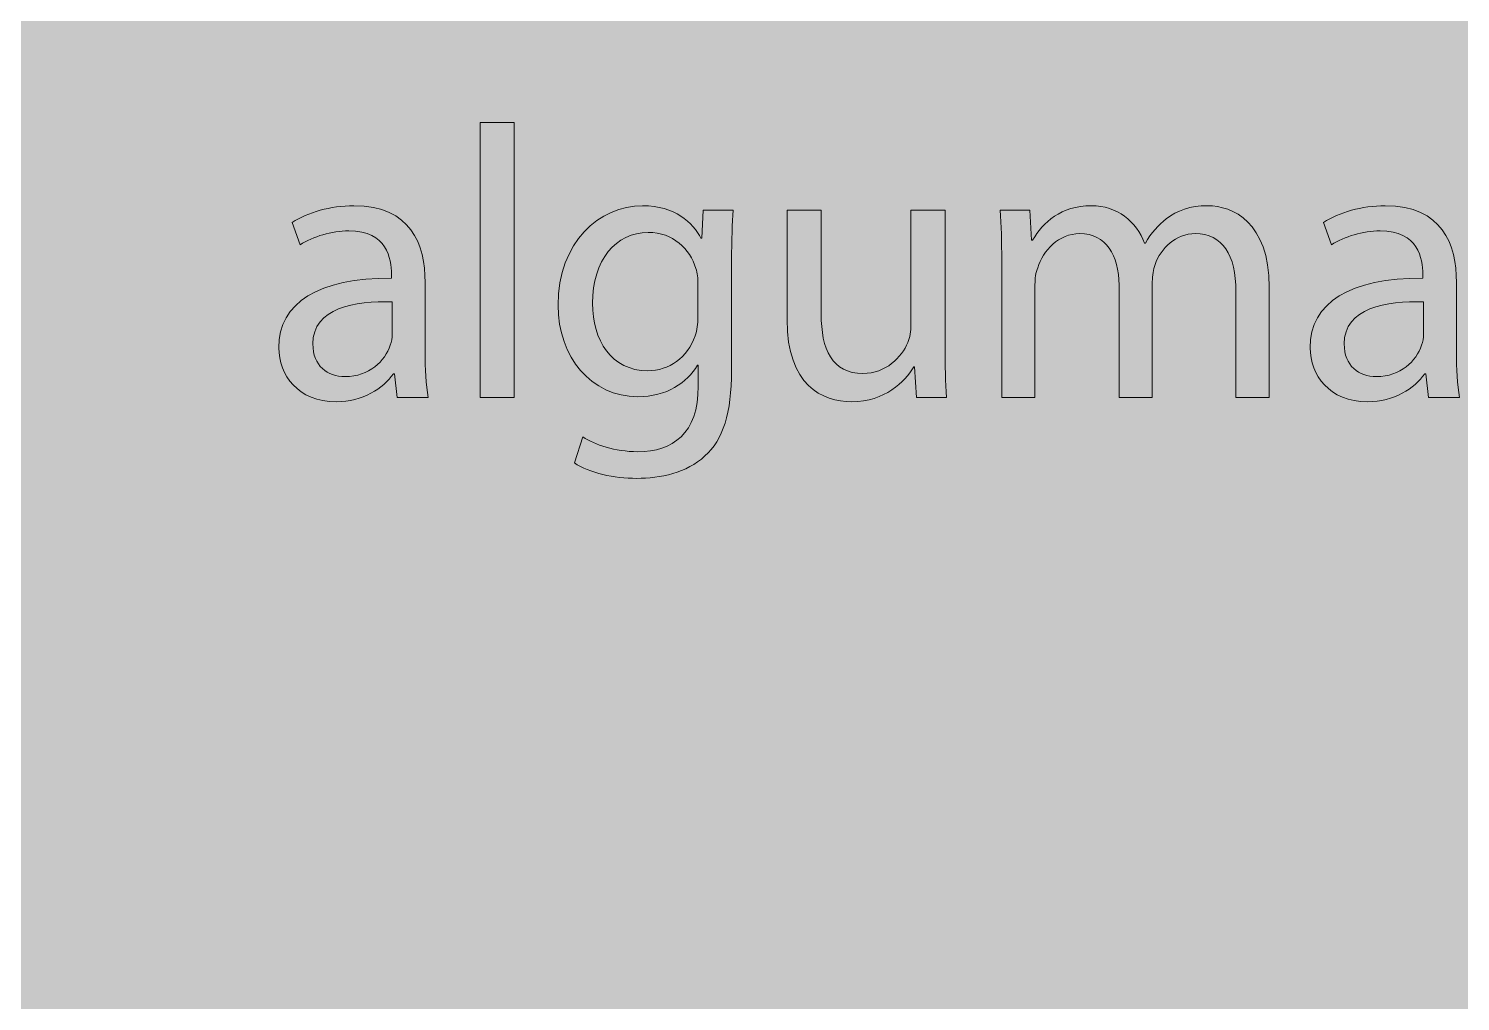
# Model space of a CAD drawing. Header units: inches. Extents: x -507 to 1392, y -754 to 68.
# Drawn here: x -175.44 to -131.1, y -201.35 to -171.22 of the extents above; entities that cross this region are included whole.
import ezdxf

# ---------------------------------------------------------------- set-up
doc = ezdxf.new("R2010")
doc.units = ezdxf.units.IN
doc.header["$MEASUREMENT"] = 0
doc.layers.add('Front', color=7, linetype='Continuous')
picture_1 = doc.add_image_def('image1.png', size_in_pixel=(3301, 2181))
picture_2 = doc.add_image_def('image10.png', size_in_pixel=(3013, 3012))

# ---------------------------------------------------------------- blocks, each defined once
blk = doc.blocks.new('block 3')
at = {"layer": 'Front', "true_color": 0x326699}
h = blk.add_hatch(color=165, dxfattribs=at)
h.dxf.hatch_style = 2
h.paths.add_polyline_path([(-211, -462.1), (-211, 61.249), (581, 61.249), (581, -462.1)])
at = {"layer": 'Front'}
image = blk.add_image(picture_1, insert=(-211, -462.191), size_in_units=(792.24, 523.44), dxfattribs=at)
blk = doc.blocks.new('block 48')
at = {"layer": 'Front', "true_color": 0x231f20}
h = blk.add_hatch(color=250, dxfattribs=at)
h.dxf.hatch_style = 2
h.paths.add_polyline_path([(-161.458, -174.13), (-160.402, -174.13), (-160.402, -182.646), (-161.458, -182.646)])
h = blk.add_hatch(color=250, dxfattribs=at)
h.dxf.hatch_style = 2
edge = h.paths.add_edge_path()
edge.add_spline(control_points=[(-164.027, -182.646), (-164.027, -182.646), (-164.111, -181.914), (-164.111, -181.914), (-164.111, -181.914), (-164.147, -181.914), (-164.147, -181.914), (-164.471, -182.37), (-165.095, -182.777), (-165.922, -182.777), (-167.098, -182.777), (-167.697, -181.95), (-167.697, -181.11), (-167.697, -179.707), (-166.45, -178.939), (-164.208, -178.952), (-164.208, -178.952), (-164.208, -178.832), (-164.208, -178.832), (-164.208, -178.352), (-164.339, -177.488), (-165.526, -177.488), (-166.066, -177.488), (-166.63, -177.656), (-167.038, -177.92), (-167.038, -177.92), (-167.278, -177.225), (-167.278, -177.225), (-166.798, -176.913), (-166.103, -176.709), (-165.371, -176.709), (-163.596, -176.709), (-163.164, -177.92), (-163.164, -179.083), (-163.164, -179.083), (-163.164, -181.254), (-163.164, -181.254), (-163.164, -181.758), (-163.14, -182.25), (-163.068, -182.646), (-163.068, -182.646), (-164.027, -182.646), (-164.027, -182.646)], knot_values=[0, 0, 0, 0, 1, 1, 1, 2, 2, 2, 3, 3, 3, 4, 4, 4, 5, 5, 5, 6, 6, 6, 7, 7, 7, 8, 8, 8, 9, 9, 9, 10, 10, 10, 11, 11, 11, 12, 12, 12, 13, 13, 13, 14, 14, 14, 14], degree=3, periodic=1)
edge = h.paths.add_edge_path()
edge.add_spline(control_points=[(-164.184, -179.683), (-165.335, -179.659), (-166.642, -179.863), (-166.642, -180.99), (-166.642, -181.674), (-166.186, -181.998), (-165.646, -181.998), (-164.891, -181.998), (-164.411, -181.518), (-164.243, -181.026), (-164.208, -180.918), (-164.184, -180.798), (-164.184, -180.69), (-164.184, -180.69), (-164.184, -179.683), (-164.184, -179.683)], knot_values=[0, 0, 0, 0, 1, 1, 1, 2, 2, 2, 3, 3, 3, 4, 4, 4, 5, 5, 5, 5], degree=3, periodic=1)
h = blk.add_hatch(color=250, dxfattribs=at)
h.dxf.hatch_style = 2
edge = h.paths.add_edge_path()
edge.add_spline(control_points=[(-153.625, -176.841), (-153.648, -177.26), (-153.673, -177.728), (-153.673, -178.436), (-153.673, -178.436), (-153.673, -181.806), (-153.673, -181.806), (-153.673, -183.137), (-153.937, -183.953), (-154.5, -184.457), (-155.064, -184.984), (-155.879, -185.152), (-156.611, -185.152), (-157.307, -185.152), (-158.074, -184.984), (-158.542, -184.672), (-158.542, -184.672), (-158.278, -183.869), (-158.278, -183.869), (-157.895, -184.109), (-157.295, -184.325), (-156.575, -184.325), (-155.496, -184.325), (-154.704, -183.761), (-154.704, -182.298), (-154.704, -182.298), (-154.704, -181.65), (-154.704, -181.65), (-154.704, -181.65), (-154.728, -181.65), (-154.728, -181.65), (-155.052, -182.19), (-155.676, -182.622), (-156.575, -182.622), (-158.014, -182.622), (-159.046, -181.398), (-159.046, -179.791), (-159.046, -177.824), (-157.762, -176.709), (-156.431, -176.709), (-155.424, -176.709), (-154.872, -177.236), (-154.62, -177.716), (-154.62, -177.716), (-154.596, -177.716), (-154.596, -177.716), (-154.596, -177.716), (-154.548, -176.841), (-154.548, -176.841), (-154.548, -176.841), (-153.625, -176.841), (-153.625, -176.841)], knot_values=[0, 0, 0, 0, 1, 1, 1, 2, 2, 2, 3, 3, 3, 4, 4, 4, 5, 5, 5, 6, 6, 6, 7, 7, 7, 8, 8, 8, 9, 9, 9, 10, 10, 10, 11, 11, 11, 12, 12, 12, 13, 13, 13, 14, 14, 14, 15, 15, 15, 16, 16, 16, 17, 17, 17, 17], degree=3, periodic=1)
edge = h.paths.add_edge_path()
edge.add_spline(control_points=[(-154.716, -179.131), (-154.716, -178.952), (-154.728, -178.795), (-154.776, -178.652), (-154.968, -178.04), (-155.484, -177.536), (-156.251, -177.536), (-157.259, -177.536), (-157.979, -178.388), (-157.979, -179.731), (-157.979, -180.871), (-157.403, -181.818), (-156.263, -181.818), (-155.616, -181.818), (-155.028, -181.41), (-154.8, -180.739), (-154.74, -180.559), (-154.716, -180.355), (-154.716, -180.175), (-154.716, -180.175), (-154.716, -179.131), (-154.716, -179.131)], knot_values=[0, 0, 0, 0, 1, 1, 1, 2, 2, 2, 3, 3, 3, 4, 4, 4, 5, 5, 5, 6, 6, 6, 7, 7, 7, 7], degree=3, periodic=1)
h = blk.add_hatch(color=250, dxfattribs=at)
h.dxf.hatch_style = 2
edge = h.paths.add_edge_path()
edge.add_spline(control_points=[(-147.061, -181.062), (-147.061, -181.662), (-147.049, -182.19), (-147.013, -182.646), (-147.013, -182.646), (-147.948, -182.646), (-147.948, -182.646), (-147.948, -182.646), (-148.008, -181.698), (-148.008, -181.698), (-148.008, -181.698), (-148.032, -181.698), (-148.032, -181.698), (-148.308, -182.166), (-148.919, -182.777), (-149.951, -182.777), (-150.862, -182.777), (-151.954, -182.274), (-151.954, -180.235), (-151.954, -180.235), (-151.954, -176.841), (-151.954, -176.841), (-151.954, -176.841), (-150.898, -176.841), (-150.898, -176.841), (-150.898, -176.841), (-150.898, -180.055), (-150.898, -180.055), (-150.898, -181.158), (-150.562, -181.902), (-149.603, -181.902), (-148.896, -181.902), (-148.404, -181.41), (-148.212, -180.942), (-148.152, -180.787), (-148.116, -180.595), (-148.116, -180.403), (-148.116, -180.403), (-148.116, -176.841), (-148.116, -176.841), (-148.116, -176.841), (-147.061, -176.841), (-147.061, -176.841), (-147.061, -176.841), (-147.061, -181.062), (-147.061, -181.062)], knot_values=[0, 0, 0, 0, 1, 1, 1, 2, 2, 2, 3, 3, 3, 4, 4, 4, 5, 5, 5, 6, 6, 6, 7, 7, 7, 8, 8, 8, 9, 9, 9, 10, 10, 10, 11, 11, 11, 12, 12, 12, 13, 13, 13, 14, 14, 14, 15, 15, 15, 15], degree=3, periodic=1)
h = blk.add_hatch(color=250, dxfattribs=at)
h.dxf.hatch_style = 2
edge = h.paths.add_edge_path()
edge.add_spline(control_points=[(-145.306, -178.412), (-145.306, -177.812), (-145.318, -177.32), (-145.354, -176.841), (-145.354, -176.841), (-144.431, -176.841), (-144.431, -176.841), (-144.431, -176.841), (-144.383, -177.776), (-144.383, -177.776), (-144.383, -177.776), (-144.347, -177.776), (-144.347, -177.776), (-144.023, -177.225), (-143.483, -176.709), (-142.523, -176.709), (-141.732, -176.709), (-141.132, -177.188), (-140.88, -177.872), (-140.88, -177.872), (-140.856, -177.872), (-140.856, -177.872), (-140.677, -177.548), (-140.449, -177.296), (-140.209, -177.117), (-139.861, -176.853), (-139.478, -176.709), (-138.926, -176.709), (-138.158, -176.709), (-137.019, -177.212), (-137.019, -179.228), (-137.019, -179.228), (-137.019, -182.646), (-137.019, -182.646), (-137.019, -182.646), (-138.05, -182.646), (-138.05, -182.646), (-138.05, -182.646), (-138.05, -179.359), (-138.05, -179.359), (-138.05, -178.244), (-138.458, -177.572), (-139.31, -177.572), (-139.909, -177.572), (-140.377, -178.016), (-140.557, -178.532), (-140.604, -178.676), (-140.641, -178.868), (-140.641, -179.06), (-140.641, -179.06), (-140.641, -182.646), (-140.641, -182.646), (-140.641, -182.646), (-141.672, -182.646), (-141.672, -182.646), (-141.672, -182.646), (-141.672, -179.167), (-141.672, -179.167), (-141.672, -178.244), (-142.08, -177.572), (-142.883, -177.572), (-143.543, -177.572), (-144.023, -178.1), (-144.191, -178.628), (-144.25, -178.784), (-144.275, -178.963), (-144.275, -179.144), (-144.275, -179.144), (-144.275, -182.646), (-144.275, -182.646), (-144.275, -182.646), (-145.306, -182.646), (-145.306, -182.646), (-145.306, -182.646), (-145.306, -178.412), (-145.306, -178.412)], knot_values=[0, 0, 0, 0, 1, 1, 1, 2, 2, 2, 3, 3, 3, 4, 4, 4, 5, 5, 5, 6, 6, 6, 7, 7, 7, 8, 8, 8, 9, 9, 9, 10, 10, 10, 11, 11, 11, 12, 12, 12, 13, 13, 13, 14, 14, 14, 15, 15, 15, 16, 16, 16, 17, 17, 17, 18, 18, 18, 19, 19, 19, 20, 20, 20, 21, 21, 21, 22, 22, 22, 23, 23, 23, 24, 24, 24, 25, 25, 25, 25], degree=3, periodic=1)
h = blk.add_hatch(color=250, dxfattribs=at)
h.dxf.hatch_style = 2
edge = h.paths.add_edge_path()
edge.add_spline(control_points=[(-132.083, -182.646), (-132.083, -182.646), (-132.167, -181.914), (-132.167, -181.914), (-132.167, -181.914), (-132.204, -181.914), (-132.204, -181.914), (-132.527, -182.37), (-133.151, -182.777), (-133.979, -182.777), (-135.154, -182.777), (-135.753, -181.95), (-135.753, -181.11), (-135.753, -179.707), (-134.506, -178.939), (-132.264, -178.952), (-132.264, -178.952), (-132.264, -178.832), (-132.264, -178.832), (-132.264, -178.352), (-132.396, -177.488), (-133.583, -177.488), (-134.123, -177.488), (-134.686, -177.656), (-135.094, -177.92), (-135.094, -177.92), (-135.334, -177.225), (-135.334, -177.225), (-134.854, -176.913), (-134.158, -176.709), (-133.427, -176.709), (-131.652, -176.709), (-131.22, -177.92), (-131.22, -179.083), (-131.22, -179.083), (-131.22, -181.254), (-131.22, -181.254), (-131.22, -181.758), (-131.196, -182.25), (-131.124, -182.646), (-131.124, -182.646), (-132.083, -182.646), (-132.083, -182.646)], knot_values=[0, 0, 0, 0, 1, 1, 1, 2, 2, 2, 3, 3, 3, 4, 4, 4, 5, 5, 5, 6, 6, 6, 7, 7, 7, 8, 8, 8, 9, 9, 9, 10, 10, 10, 11, 11, 11, 12, 12, 12, 13, 13, 13, 14, 14, 14, 14], degree=3, periodic=1)
edge = h.paths.add_edge_path()
edge.add_spline(control_points=[(-132.239, -179.683), (-133.391, -179.659), (-134.698, -179.863), (-134.698, -180.99), (-134.698, -181.674), (-134.242, -181.998), (-133.703, -181.998), (-132.947, -181.998), (-132.467, -181.518), (-132.299, -181.026), (-132.264, -180.918), (-132.239, -180.798), (-132.239, -180.69), (-132.239, -180.69), (-132.239, -179.683), (-132.239, -179.683)], knot_values=[0, 0, 0, 0, 1, 1, 1, 2, 2, 2, 3, 3, 3, 4, 4, 4, 5, 5, 5, 5], degree=3, periodic=1)
at = {"layer": 'Front', "lineweight": 0}
blk.add_lwpolyline([(-161.458, -174.13), (-160.402, -174.13), (-160.402, -182.646), (-161.458, -182.646), (-161.458, -174.13)], dxfattribs=at)
for points, knots in [([(-164.027, -182.646), (-164.027, -182.646), (-164.111, -181.914), (-164.111, -181.914), (-164.111, -181.914), (-164.147, -181.914), (-164.147, -181.914), (-164.471, -182.37), (-165.095, -182.777), (-165.922, -182.777), (-167.098, -182.777), (-167.697, -181.95), (-167.697, -181.11), (-167.697, -179.707), (-166.45, -178.939), (-164.208, -178.952), (-164.208, -178.952), (-164.208, -178.832), (-164.208, -178.832), (-164.208, -178.352), (-164.339, -177.488), (-165.526, -177.488), (-166.066, -177.488), (-166.63, -177.656), (-167.038, -177.92), (-167.038, -177.92), (-167.278, -177.225), (-167.278, -177.225), (-166.798, -176.913), (-166.103, -176.709), (-165.371, -176.709), (-163.596, -176.709), (-163.164, -177.92), (-163.164, -179.083), (-163.164, -179.083), (-163.164, -181.254), (-163.164, -181.254), (-163.164, -181.758), (-163.14, -182.25), (-163.068, -182.646), (-163.068, -182.646), (-164.027, -182.646), (-164.027, -182.646)], [0, 0, 0, 0, 1, 1, 1, 2, 2, 2, 3, 3, 3, 4, 4, 4, 5, 5, 5, 6, 6, 6, 7, 7, 7, 8, 8, 8, 9, 9, 9, 10, 10, 10, 11, 11, 11, 12, 12, 12, 13, 13, 13, 14, 14, 14, 14]), ([(-153.625, -176.841), (-153.648, -177.26), (-153.673, -177.728), (-153.673, -178.436), (-153.673, -178.436), (-153.673, -181.806), (-153.673, -181.806), (-153.673, -183.137), (-153.937, -183.953), (-154.5, -184.457), (-155.064, -184.984), (-155.879, -185.152), (-156.611, -185.152), (-157.307, -185.152), (-158.074, -184.984), (-158.542, -184.672), (-158.542, -184.672), (-158.278, -183.869), (-158.278, -183.869), (-157.895, -184.109), (-157.295, -184.325), (-156.575, -184.325), (-155.496, -184.325), (-154.704, -183.761), (-154.704, -182.298), (-154.704, -182.298), (-154.704, -181.65), (-154.704, -181.65), (-154.704, -181.65), (-154.728, -181.65), (-154.728, -181.65), (-155.052, -182.19), (-155.676, -182.622), (-156.575, -182.622), (-158.014, -182.622), (-159.046, -181.398), (-159.046, -179.791), (-159.046, -177.824), (-157.762, -176.709), (-156.431, -176.709), (-155.424, -176.709), (-154.872, -177.236), (-154.62, -177.716), (-154.62, -177.716), (-154.596, -177.716), (-154.596, -177.716), (-154.596, -177.716), (-154.548, -176.841), (-154.548, -176.841), (-154.548, -176.841), (-153.625, -176.841), (-153.625, -176.841)], [0, 0, 0, 0, 1, 1, 1, 2, 2, 2, 3, 3, 3, 4, 4, 4, 5, 5, 5, 6, 6, 6, 7, 7, 7, 8, 8, 8, 9, 9, 9, 10, 10, 10, 11, 11, 11, 12, 12, 12, 13, 13, 13, 14, 14, 14, 15, 15, 15, 16, 16, 16, 17, 17, 17, 17]), ([(-147.061, -181.062), (-147.061, -181.662), (-147.049, -182.19), (-147.013, -182.646), (-147.013, -182.646), (-147.948, -182.646), (-147.948, -182.646), (-147.948, -182.646), (-148.008, -181.698), (-148.008, -181.698), (-148.008, -181.698), (-148.032, -181.698), (-148.032, -181.698), (-148.308, -182.166), (-148.919, -182.777), (-149.951, -182.777), (-150.862, -182.777), (-151.954, -182.274), (-151.954, -180.235), (-151.954, -180.235), (-151.954, -176.841), (-151.954, -176.841), (-151.954, -176.841), (-150.898, -176.841), (-150.898, -176.841), (-150.898, -176.841), (-150.898, -180.055), (-150.898, -180.055), (-150.898, -181.158), (-150.562, -181.902), (-149.603, -181.902), (-148.896, -181.902), (-148.404, -181.41), (-148.212, -180.942), (-148.152, -180.787), (-148.116, -180.595), (-148.116, -180.403), (-148.116, -180.403), (-148.116, -176.841), (-148.116, -176.841), (-148.116, -176.841), (-147.061, -176.841), (-147.061, -176.841), (-147.061, -176.841), (-147.061, -181.062), (-147.061, -181.062)], [0, 0, 0, 0, 1, 1, 1, 2, 2, 2, 3, 3, 3, 4, 4, 4, 5, 5, 5, 6, 6, 6, 7, 7, 7, 8, 8, 8, 9, 9, 9, 10, 10, 10, 11, 11, 11, 12, 12, 12, 13, 13, 13, 14, 14, 14, 15, 15, 15, 15]), ([(-145.306, -178.412), (-145.306, -177.812), (-145.318, -177.32), (-145.354, -176.841), (-145.354, -176.841), (-144.431, -176.841), (-144.431, -176.841), (-144.431, -176.841), (-144.383, -177.776), (-144.383, -177.776), (-144.383, -177.776), (-144.347, -177.776), (-144.347, -177.776), (-144.023, -177.225), (-143.483, -176.709), (-142.523, -176.709), (-141.732, -176.709), (-141.132, -177.188), (-140.88, -177.872), (-140.88, -177.872), (-140.856, -177.872), (-140.856, -177.872), (-140.677, -177.548), (-140.449, -177.296), (-140.209, -177.117), (-139.861, -176.853), (-139.478, -176.709), (-138.926, -176.709), (-138.158, -176.709), (-137.019, -177.212), (-137.019, -179.228), (-137.019, -179.228), (-137.019, -182.646), (-137.019, -182.646), (-137.019, -182.646), (-138.05, -182.646), (-138.05, -182.646), (-138.05, -182.646), (-138.05, -179.359), (-138.05, -179.359), (-138.05, -178.244), (-138.458, -177.572), (-139.31, -177.572), (-139.909, -177.572), (-140.377, -178.016), (-140.557, -178.532), (-140.604, -178.676), (-140.641, -178.868), (-140.641, -179.06), (-140.641, -179.06), (-140.641, -182.646), (-140.641, -182.646), (-140.641, -182.646), (-141.672, -182.646), (-141.672, -182.646), (-141.672, -182.646), (-141.672, -179.167), (-141.672, -179.167), (-141.672, -178.244), (-142.08, -177.572), (-142.883, -177.572), (-143.543, -177.572), (-144.023, -178.1), (-144.191, -178.628), (-144.25, -178.784), (-144.275, -178.963), (-144.275, -179.144), (-144.275, -179.144), (-144.275, -182.646), (-144.275, -182.646), (-144.275, -182.646), (-145.306, -182.646), (-145.306, -182.646), (-145.306, -182.646), (-145.306, -178.412), (-145.306, -178.412)], [0, 0, 0, 0, 1, 1, 1, 2, 2, 2, 3, 3, 3, 4, 4, 4, 5, 5, 5, 6, 6, 6, 7, 7, 7, 8, 8, 8, 9, 9, 9, 10, 10, 10, 11, 11, 11, 12, 12, 12, 13, 13, 13, 14, 14, 14, 15, 15, 15, 16, 16, 16, 17, 17, 17, 18, 18, 18, 19, 19, 19, 20, 20, 20, 21, 21, 21, 22, 22, 22, 23, 23, 23, 24, 24, 24, 25, 25, 25, 25]), ([(-132.083, -182.646), (-132.083, -182.646), (-132.167, -181.914), (-132.167, -181.914), (-132.167, -181.914), (-132.204, -181.914), (-132.204, -181.914), (-132.527, -182.37), (-133.151, -182.777), (-133.979, -182.777), (-135.154, -182.777), (-135.753, -181.95), (-135.753, -181.11), (-135.753, -179.707), (-134.506, -178.939), (-132.264, -178.952), (-132.264, -178.952), (-132.264, -178.832), (-132.264, -178.832), (-132.264, -178.352), (-132.396, -177.488), (-133.583, -177.488), (-134.123, -177.488), (-134.686, -177.656), (-135.094, -177.92), (-135.094, -177.92), (-135.334, -177.225), (-135.334, -177.225), (-134.854, -176.913), (-134.158, -176.709), (-133.427, -176.709), (-131.652, -176.709), (-131.22, -177.92), (-131.22, -179.083), (-131.22, -179.083), (-131.22, -181.254), (-131.22, -181.254), (-131.22, -181.758), (-131.196, -182.25), (-131.124, -182.646), (-131.124, -182.646), (-132.083, -182.646), (-132.083, -182.646)], [0, 0, 0, 0, 1, 1, 1, 2, 2, 2, 3, 3, 3, 4, 4, 4, 5, 5, 5, 6, 6, 6, 7, 7, 7, 8, 8, 8, 9, 9, 9, 10, 10, 10, 11, 11, 11, 12, 12, 12, 13, 13, 13, 14, 14, 14, 14]), ([(-154.716, -179.131), (-154.716, -178.952), (-154.728, -178.795), (-154.776, -178.652), (-154.968, -178.04), (-155.484, -177.536), (-156.251, -177.536), (-157.259, -177.536), (-157.979, -178.388), (-157.979, -179.731), (-157.979, -180.871), (-157.403, -181.818), (-156.263, -181.818), (-155.616, -181.818), (-155.028, -181.41), (-154.8, -180.739), (-154.74, -180.559), (-154.716, -180.355), (-154.716, -180.175), (-154.716, -180.175), (-154.716, -179.131), (-154.716, -179.131)], [0, 0, 0, 0, 1, 1, 1, 2, 2, 2, 3, 3, 3, 4, 4, 4, 5, 5, 5, 6, 6, 6, 7, 7, 7, 7]), ([(-164.184, -179.683), (-165.335, -179.659), (-166.642, -179.863), (-166.642, -180.99), (-166.642, -181.674), (-166.186, -181.998), (-165.646, -181.998), (-164.891, -181.998), (-164.411, -181.518), (-164.243, -181.026), (-164.208, -180.918), (-164.184, -180.798), (-164.184, -180.69), (-164.184, -180.69), (-164.184, -179.683), (-164.184, -179.683)], [0, 0, 0, 0, 1, 1, 1, 2, 2, 2, 3, 3, 3, 4, 4, 4, 5, 5, 5, 5]), ([(-132.239, -179.683), (-133.391, -179.659), (-134.698, -179.863), (-134.698, -180.99), (-134.698, -181.674), (-134.242, -181.998), (-133.703, -181.998), (-132.947, -181.998), (-132.467, -181.518), (-132.299, -181.026), (-132.264, -180.918), (-132.239, -180.798), (-132.239, -180.69), (-132.239, -180.69), (-132.239, -179.683), (-132.239, -179.683)], [0, 0, 0, 0, 1, 1, 1, 2, 2, 2, 3, 3, 3, 4, 4, 4, 5, 5, 5, 5])]:
    blk.add_open_spline(points, degree=3, knots=knots, dxfattribs=at)

msp = doc.modelspace()

# ---------------------------------------------------------------- block references
at = {"layer": 'Front'}
for name in ['block 3', 'block 48']:
    msp.add_blockref(name, (0, 0), dxfattribs=at)

# ---------------------------------------------------------------- pictures from other files: only their frames are drawn
image = msp.add_image(picture_2, insert=(-506.916, -754.387), size_in_units=(723.12, 722.88), dxfattribs=at)

doc.saveas('drawing.dxf')
